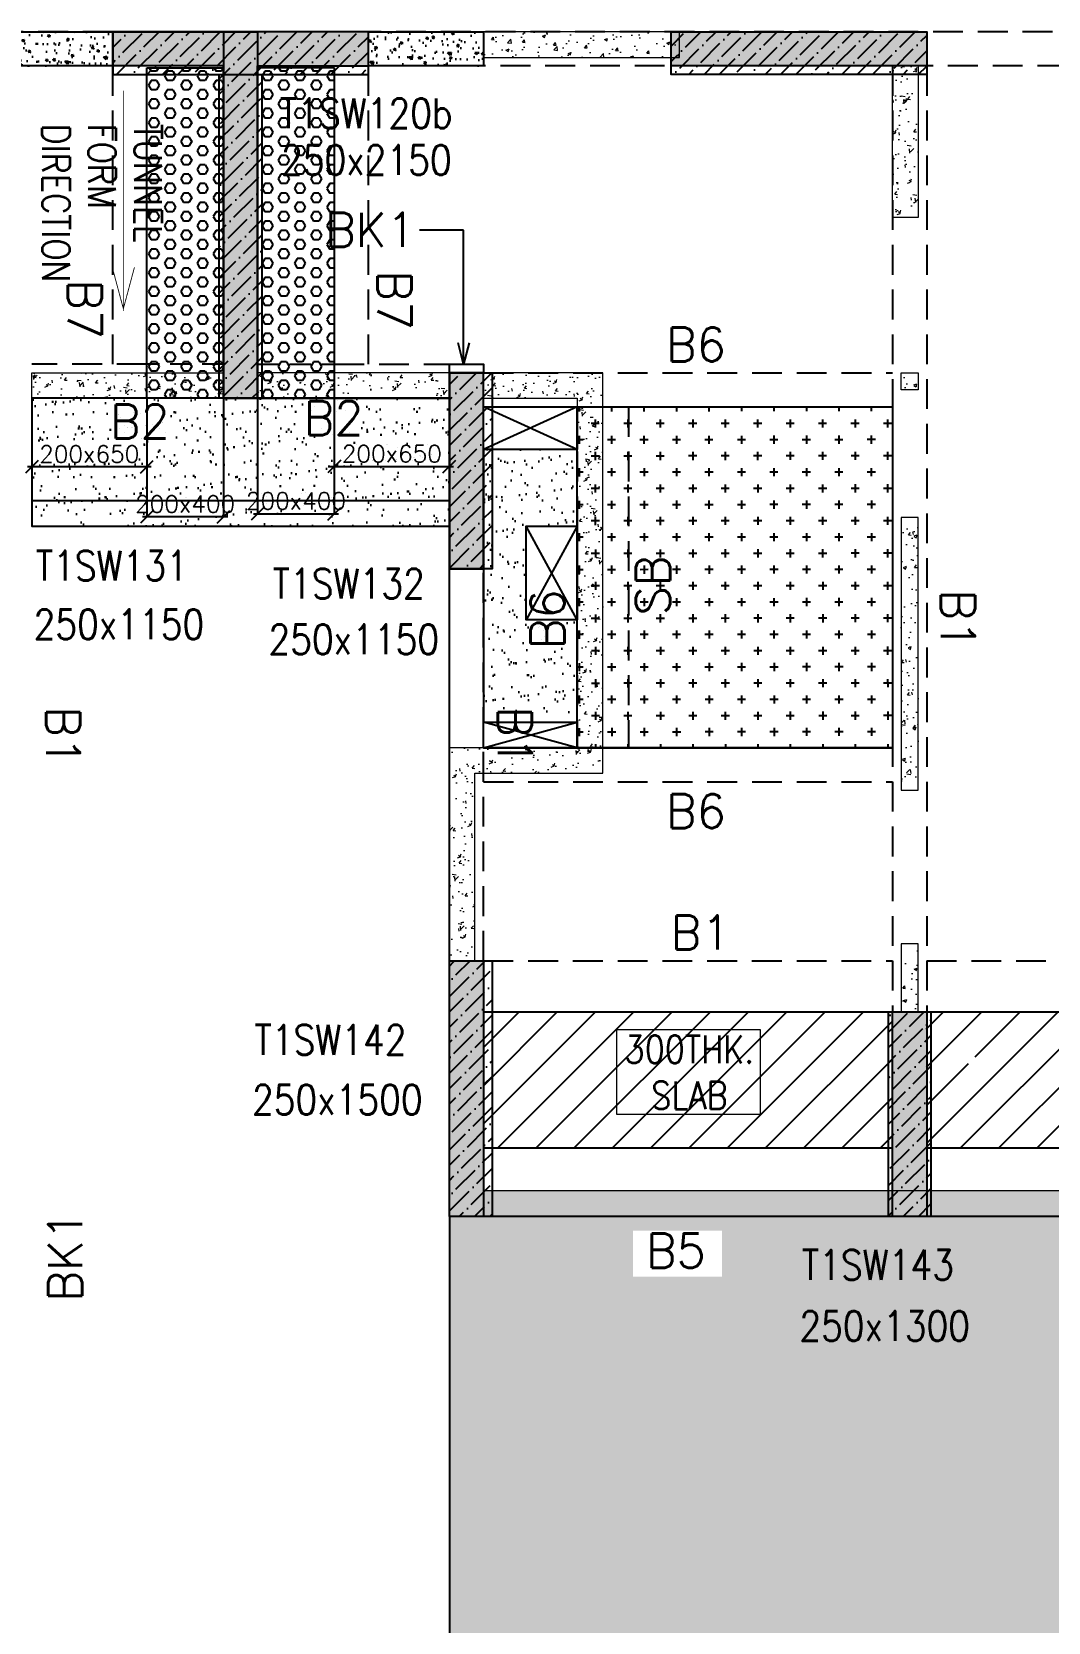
# Model space of a CAD drawing. Header units: millimetres. Extents: x 1078357 to 2594950, y -4969473 to -4636555.
# Drawn here: x 1156704 to 1162666, y -4674271 to -4664941 of the extents above; entities that cross this region are included whole.
import ezdxf

# ---------------------------------------------------------------- set-up
doc = ezdxf.new("R2010")
doc.units = ezdxf.units.MM
doc.header["$PDMODE"] = 35
for name, pattern in [('CONTINOUS', [0]), ('HIDDEN', [0.375, 0.25, -0.125]), ('New Retail block$0$CONTINOUS', [0])]:
    doc.linetypes.add(name, pattern=pattern)
doc.layers.get('0').update_dxf_attribs({"lineweight": 0})
doc.layers.get('Defpoints').update_dxf_attribs({"lineweight": 0})
for name, color, linetype in [('B-200x325', 201, 'HIDDEN'), ('B-200x375', 41, 'HIDDEN'), ('B-200x400', 44, 'HIDDEN'), ('B-200x650', 241, 'HIDDEN'), ('B-300X650', 4, 'HIDDEN'), ('B-300xSLAB THK.', 151, 'Continuous'), ('B-400x650', 150, 'HIDDEN'), ('BK1-200x650', 241, 'HIDDEN'), ('DC BEAM NO.', 7, 'Continuous'), ('DROP SLAB', 8, 'Continuous'), ('NON STR. RCC WALL', 6, 'Continuous'), ('S-COLUMN_SHEAR WALL', 1, 'Continuous'), ('S-PROJECTION', 54, 'New Retail block$0$CONTINOUS'), ('SLAB FOLD', 8, 'Continuous'), ('TEXT', 7, 'Continuous'), ('UP TO GFRS', 1, 'Continuous')]:
    doc.layers.add(name, color=color, linetype=linetype)
for name, color, linetype, lineweight in [('COL. NO.', 30, 'Continuous', 25), ('COL. SIZE', 7, 'Continuous', 25), ('DIM', 9, 'Continuous', 25), ('HATCH', 8, 'Continuous', 30), ('RCC UPSTAND', 43, 'Continuous', 30), ('S-NON STR RCC WALL', 8, 'Continuous', 0), ('SLAB THK.', 6, 'Continuous', 0)]:
    doc.layers.add(name, color=color, linetype=linetype, lineweight=lineweight)
doc.styles.add('Roman', font='romans')
doc.styles.add('ROMANS', font='romans.shx', dxfattribs={"width": 0.85})
doc.dimstyles.new('HARESH', dxfattribs={"dimtxt": 150, "dimasz": 75, "dimexe": 0, "dimexo": 0, "dimgap": 25, "dimtad": 1, "dimdec": 0, "dimdsep": 46, "dimtxsty": 'Roman', "dimblk": 'OBLIQUE', "dimcen": 225, "dimdle": 25, "dimclrd": 2, "dimclre": 2, "dimclrt": 7, "dimadec": 8, "dimazin": 1, "dimtfac": 1, "dimtdec": 0, "dimtmove": 0, "dimatfit": 0, "dimfxl": 1, "dimlwd": -1, "dimlwe": -1, "dimarcsym": 0})
pattern_1 = [(50, (-5232816.98, 23531658.65), (182.184669, -15.93908554), [19.05, -209.55]), (355, (-5232816.98, 23531658.65), (-35.2434214, 191.0568452), [15.24, -167.6405842]), (100.4514447, (-5232801.8, 23531657.33), (146.9412471, 175.1177519), [16.1900088, -178.0902446]), (46.1842, (-5232816.98, 23531709.45), (271.0790409, -42.042328), [28.575, -314.325]), (96.6355576, (-5232794.4, 23531705.95), (237.404134, 247.4261246), [24.2850231, -267.1356082]), (351.1841512, (-5232816.98, 23531709.45), (237.404134, 247.4261246), [22.859967, -251.459732]), (21, (-5232791.58, 23531696.75), (151.6143913, -102.2651982), [19.05, -209.55]), (326, (-5232791.58, 23531696.75), (61.8020283, 184.1879661), [15.24, -167.64]), (71.451445, (-5232778.95, 23531688.23), (213.4164193, 81.9227689), [16.1900088, -178.0899376]), (37.5, (-5232816.985, 23531658.653), (3.08860325, 84.55503887), [0, -165.608, 0, -170.18, 0, -168.275]), (7.5, (-5232816.985, 23531658.65), (66.8196625, 100.18057482), [0, -97.028, 0, -161.798, 0, -64.135]), (327.5, (-5232873.63, 23531658.65), (135.59059517, -5.728744), [0, -63.5, 0, -198.12, 0, -262.89]), (317.5, (-5232899.03, 23531658.65), (148.1291814, 25.42649103), [0, -82.55, 0, -131.572, 0, -186.69])]
pattern_2 = [(45, (903512.16, -4590022.35), (33.67596, 123.478522), [158.75, -31.75, 0, -31.75])]
pattern_3 = [(140, (-2038821.47, -7200160.78), (12.550427, 143.4520365), [15, -165]), (85, (-2038821.47, -7200160.78), (-150.438427, -27.7502667), [12, -132]), (190.4514445, (-2038820.42, -7200148.82), (-137.887998, 115.7017693), [12.7480384, -140.2284224]), (136.1842, (-2038861.47, -7200160.78), (33.103856, 213.448266), [22.5, -247.5]), (186.6356355, (-2038858.7, -7200143), (-194.82372, 186.932389), [19.122068, -210.342752]), (81.184164, (-2038861.47, -7200160.78), (-194.82372, 186.932389), [18, -198]), (111, (-2038851.47, -7200140.78), (80.523778, 119.3814104), [15, -165]), (56, (-2038851.47, -7200140.78), (-145.030009, 48.6630664), [12, -132]), (161.4514447, (-2038844.76, -7200130.83), (-64.5062306, 168.0444753), [12.748038, -140.2284224]), (127.5, (-2038821.47, -7200160.78), (-66.57877077, 2.43197106), [0, -130.4, 0, -134, 0, -132.5]), (97.5, (-2038821.47, -7200160.78), (-78.8823424, 52.6139075), [0, -76.4, 0, -127.4, 0, -50.5]), (57.5, (-2038821.47, -7200205.38), (4.51097435, 106.7644872), [0, -50, 0, -156, 0, -207]), (47.5, (-2038821.47, -7200225.38), (-20.0209965, 116.6372339), [0, -65, 0, -103.6, 0, -147])]
pattern_4 = [(180, (12053.804, 210033.016), (-7e-15, -54.99261315), [31.75, -63.5]), (300, (12053.804, 210033.016), (47.625, 27.4963066), [31.75, -63.5]), (240, (12022.054, 210033.016), (47.625, -27.4963066), [31.75, -63.5])]

# ---------------------------------------------------------------- blocks, each defined once
blk = doc.blocks.new('_Oblique')
at = {"color": 0, "linetype": 'ByBlock', "lineweight": -2}
blk.add_line((-0.5, -0.5), (0.5, 0.5), dxfattribs=at)
blk = doc.blocks.new('*D1622')
at = {"layer": 'Defpoints', "color": 0, "ltscale": 700, "transparency": 16777216}
for p in [(1157378, -4667091.7, 0), (1157828.2, -4667091.7, 0), (1157378, -4667786.7)]:
    blk.add_point(p, dxfattribs=at)
at = {"layer": 'DIM', "color": 2, "ltscale": 700, "transparency": 16777216}
for p, q in [((1157378, -4667091.7), (1157378, -4667786.7)), ((1157828.2, -4667091.7), (1157828.2, -4667786.7)), ((1157853.2, -4667786.7), (1157353, -4667786.7))]:
    blk.add_line(p, q, dxfattribs=at)
at = {"layer": 'DIM', "color": 2, "ltscale": 700, "transparency": 16777216, "xscale": 75, "yscale": 75, "zscale": 75, "rotation": 180}
blk.add_blockref('_Oblique', (1157378, -4667786.7), dxfattribs=at)
at = {"layer": 'DIM', "color": 2, "ltscale": 700, "transparency": 16777216, "xscale": 75, "yscale": 75, "zscale": 75}
blk.add_blockref('_Oblique', (1157828.2, -4667786.7), dxfattribs=at)
at = {"layer": 'DIM', "color": 7, "ltscale": 700, "transparency": 16777216, "insert": (1157603.1, -4667711.7), "char_height": 150, "attachment_point": 5, "style": 'Roman'}
blk.add_mtext('{\\H0.666667x;200x400}', dxfattribs=at)
blk = doc.blocks.new('*D1623')
at = {"layer": 'Defpoints', "color": 0, "ltscale": 700, "transparency": 16777216}
for p in [(1156703.4, -4667091.7, 0), (1157378, -4667091.7, 0), (1156703.4, -4667493.8)]:
    blk.add_point(p, dxfattribs=at)
at = {"layer": 'DIM', "color": 2, "ltscale": 700, "transparency": 16777216}
for p, q in [((1156703.4, -4667091.7), (1156703.4, -4667493.8)), ((1157378, -4667091.7), (1157378, -4667493.8)), ((1157403, -4667493.8), (1156678.4, -4667493.8))]:
    blk.add_line(p, q, dxfattribs=at)
at = {"layer": 'DIM', "color": 2, "ltscale": 700, "transparency": 16777216, "xscale": 75, "yscale": 75, "zscale": 75, "rotation": 180}
blk.add_blockref('_Oblique', (1156703.4, -4667493.8), dxfattribs=at)
at = {"layer": 'DIM', "color": 2, "ltscale": 700, "transparency": 16777216, "xscale": 75, "yscale": 75, "zscale": 75}
blk.add_blockref('_Oblique', (1157378, -4667493.8), dxfattribs=at)
at = {"layer": 'DIM', "color": 7, "ltscale": 700, "transparency": 16777216, "insert": (1157040.7, -4667418.8), "char_height": 150, "attachment_point": 5, "style": 'Roman'}
blk.add_mtext('{\\H0.666667x;200x650}', dxfattribs=at)
blk = doc.blocks.new('*D1624')
at = {"layer": 'Defpoints', "color": 0, "ltscale": 700, "transparency": 16777216}
for p in [(1158028.2, -4667091.7, 0), (1158478.3, -4667091.7, 0), (1158478.3, -4667768.5)]:
    blk.add_point(p, dxfattribs=at)
at = {"layer": 'DIM', "color": 2, "ltscale": 700, "transparency": 16777216}
for p, q in [((1158028.2, -4667091.7), (1158028.2, -4667768.5)), ((1158478.3, -4667091.7), (1158478.3, -4667768.5)), ((1158003.2, -4667768.5), (1158503.3, -4667768.5))]:
    blk.add_line(p, q, dxfattribs=at)
at = {"layer": 'DIM', "color": 2, "ltscale": 700, "transparency": 16777216, "xscale": 75, "yscale": 75, "zscale": 75, "rotation": 180}
blk.add_blockref('_Oblique', (1158028.2, -4667768.5), dxfattribs=at)
at = {"layer": 'DIM', "color": 2, "ltscale": 700, "transparency": 16777216, "xscale": 75, "yscale": 75, "zscale": 75}
blk.add_blockref('_Oblique', (1158478.3, -4667768.5), dxfattribs=at)
at = {"layer": 'DIM', "color": 7, "ltscale": 700, "transparency": 16777216, "insert": (1158253.3, -4667693.5), "char_height": 150, "attachment_point": 5, "style": 'Roman'}
blk.add_mtext('{\\H0.666667x;200x400}', dxfattribs=at)
blk = doc.blocks.new('*D1625')
at = {"layer": 'Defpoints', "color": 0, "ltscale": 700, "transparency": 16777216}
for p in [(1158478.3, -4667091.7, 0), (1159153.2, -4667091.7, 0), (1159153.2, -4667491.8)]:
    blk.add_point(p, dxfattribs=at)
at = {"layer": 'DIM', "color": 2, "ltscale": 700, "transparency": 16777216}
for p, q in [((1158478.3, -4667091.7), (1158478.3, -4667491.8)), ((1159153.2, -4667091.7), (1159153.2, -4667491.8)), ((1158453.3, -4667491.8), (1159178.2, -4667491.8))]:
    blk.add_line(p, q, dxfattribs=at)
at = {"layer": 'DIM', "color": 2, "ltscale": 700, "transparency": 16777216, "xscale": 75, "yscale": 75, "zscale": 75, "rotation": 180}
blk.add_blockref('_Oblique', (1158478.3, -4667491.8), dxfattribs=at)
at = {"layer": 'DIM', "color": 2, "ltscale": 700, "transparency": 16777216, "xscale": 75, "yscale": 75, "zscale": 75}
blk.add_blockref('_Oblique', (1159153.2, -4667491.8), dxfattribs=at)
at = {"layer": 'DIM', "color": 7, "ltscale": 700, "transparency": 16777216, "insert": (1158815.7, -4667416.8), "char_height": 150, "attachment_point": 5, "style": 'Roman'}
blk.add_mtext('{\\H0.666667x;200x650}', dxfattribs=at)

msp = doc.modelspace()

# ---------------------------------------------------------------- hatches: boundary and pattern name
at = {"layer": 'DROP SLAB'}
h = msp.add_hatch(dxfattribs=at)
h.set_pattern_fill('CROSS', color=8, scale=15, angle=0.03079)
h.set_pattern_definition([(180.03079016, (-5449512.52, 23433772.8), (-95.19879988, -95.3011726), [47.625, -142.875]), (270.03079016, (-5449536.34, 23433796.595), (95.3011726, -95.19879988), [47.625, -142.875])])
h.paths.add_polyline_path([(1159903.3, -4667141.1), (1161753.3, -4667141.1), (1161753.3, -4669140.9), (1159903.3, -4669140.9)])
at = {"layer": 'HATCH'}
h = msp.add_hatch(dxfattribs=at)
h.set_pattern_fill('AR-SAND', color=8, scale=3, angle=179.97015)
h.set_pattern_definition([(37.47015413, (-3954579.63, 18699617.43), (-4.72361136, 146.8264517), [0, -115.824, 0, -129.54, 0, -123.825]), (7.4701541, (-3954579.63, 18699617.43), (134.9689868, 214.9772528), [0, -62.484, 0, -104.394, 0, -40.005]), (327.4701541, (-3954673.35, 18699617.48), (237.2979035, 0.3075449), [0, -38.1, 0, -137.16, 0, -179.07]), (317.4701541, (-3954673.35, 18699617.48), (229.1017424, 66.759465), [0, -19.05, 0, -89.916, 0, -102.87])])
h.paths.add_polyline_path([(1159153.3, -4667091.2), (1156703.3, -4667091.2), (1156703.3, -4667691.2), (1159153.3, -4667691.2)])
h = msp.add_hatch(dxfattribs=at)
h.set_pattern_fill('AR-SAND', color=8, scale=3, angle=179.97015)
h.set_pattern_definition([(37.47015413, (-3954579.3, 18699617.42), (-4.72361136, 146.8264517), [0, -115.824, 0, -129.54, 0, -123.825]), (7.4701541, (-3954579.3, 18699617.42), (134.9689868, 214.9772528), [0, -62.484, 0, -104.394, 0, -40.005]), (327.4701541, (-3954673.03, 18699617.47), (237.2979035, 0.3075449), [0, -38.1, 0, -137.16, 0, -179.07]), (317.4701541, (-3954673.03, 18699617.47), (229.1017424, 66.759465), [0, -19.05, 0, -89.916, 0, -102.87])])
h.paths.add_polyline_path([(1159153.7, -4667091.1), (1156703.7, -4667091.1), (1156703.7, -4667841.1), (1159153.7, -4667841.1)])
h = msp.add_hatch(dxfattribs=at)
h.set_pattern_fill('AR-SAND', color=8, scale=3, angle=180.02985)
h.set_pattern_definition([(37.47015413, (-5062314.72, 23607584.28), (-4.72361136, 146.8264517), [0, -115.824, 0, -129.54, 0, -123.825]), (7.4701541, (-5062314.72, 23607584.28), (134.9689868, 214.9772528), [0, -62.484, 0, -104.394, 0, -40.005]), (327.47015413, (-5062408.44, 23607584.33), (237.29790347, 0.3075449), [0, -38.1, 0, -137.16, 0, -179.07]), (317.4701541, (-5062408.44, 23607584.33), (229.1017424, 66.759465), [0, -19.05, 0, -89.916, 0, -102.87])])
h.paths.add_polyline_path([(1159353.3, -4668991.2), (1159903.3, -4668991.2), (1159903.3, -4668391.1), (1159603.4, -4668391.1), (1159603.4, -4667841.2), (1159903.3, -4667841.2), (1159903.3, -4667391.2), (1159353.3, -4667391.2)])
h = msp.add_hatch(dxfattribs=at)
h.set_pattern_fill('AR-SAND', color=8, scale=3, angle=179.97015)
h.set_pattern_definition([(37.47015413, (-5053029.31, 23383636.54), (-4.72361136, 146.8264517), [0, -115.824, 0, -129.54, 0, -123.825]), (7.4701541, (-5053029.31, 23383636.54), (134.9689868, 214.9772528), [0, -62.484, 0, -104.394, 0, -40.005]), (327.47015413, (-5053123.04, 23383636.59), (237.29790347, 0.3075449), [0, -38.1, 0, -137.16, 0, -179.07]), (317.4701541, (-5053123.04, 23383636.59), (229.1017424, 66.759465), [0, -19.05, 0, -89.916, 0, -102.87])])
h.paths.add_polyline_path([(1167988.4, -4671955.8), (1167988.4, -4672259.2), (1168388.9, -4672259.2), (1168388.9, -4671955.8)])
h.paths.add_polyline_path([(1165584.1, -4671949.1), (1165584.1, -4672238.5), (1165994.3, -4672238.5), (1165994.3, -4671949.1)])
h.paths.add_polyline_path([(1162954.3, -4671968.4), (1162954.3, -4672251.5), (1163353.1, -4672251.5), (1163353.1, -4671968.4)])
h.paths.add_polyline_path([(1160230.6, -4671974.2), (1160230.6, -4672243.4), (1160752.5, -4672243.4), (1160752.5, -4671974.2)])
h.paths.add_polyline_path([(1164553.3, -4671891.3), (1164353.4, -4671891.3), (1164353.4, -4671891.3), (1159356.3, -4671891.3), (1159153.4, -4671891.3), (1159153.4, -4674891.3), (1169753.4, -4674891.3), (1169753.4, -4671891.3), (1169550.4, -4671891.3), (1164553.3, -4671891.3)])
h.paths.add_polyline_path([(1161996.8, -4671916.4), (1161996.8, -4671941.5), (1161996.8, -4671891.3), (1161996.8, -4671866.2)])
h.paths.add_polyline_path([(1166280.7, -4671941.6), (1166704.5, -4671941.5), (1166704.5, -4671891.3), (1166280.7, -4671891.3)])
at = {"layer": 'RCC UPSTAND'}
h = msp.add_hatch(dxfattribs=at)
h.set_pattern_fill('AR-CONC', color=8, scale=20, angle=90)
h.set_pattern_definition(pattern_3)
h.paths.add_polyline_path([(1156503.5, -4664941.2), (1157178.5, -4664941.2), (1157178.5, -4665141.2), (1156503.5, -4665141.2)])
h = msp.add_hatch(dxfattribs=at)
h.set_pattern_fill('AR-CONC', color=8, scale=20, angle=90)
h.set_pattern_definition(pattern_3)
h.paths.add_polyline_path([(1158678.5, -4664941.2), (1159353.5, -4664941.2), (1159353.5, -4665141.2), (1158678.5, -4665141.2)])
at = {"layer": 'S-COLUMN_SHEAR WALL', "lineweight": 25}
h = msp.add_hatch(color=1, dxfattribs=at)
h.dxf.hatch_style = 1
h.paths.add_polyline_path([(1157828.5, -4665141.2), (1157178.5, -4665141.2), (1157178.5, -4664941.2), (1158028.5, -4664941.2), (1158028.5, -4667091.2), (1157828.5, -4667091.2)])
at = {"layer": 'S-COLUMN_SHEAR WALL', "lineweight": 25, "extrusion": (1.00316e-06, -2.11765e-11, 1)}
h = msp.add_hatch(color=1, dxfattribs=at)
h.dxf.hatch_style = 1
h.paths.add_polyline_path([(1158028.5, -4665141.2), (1158678.5, -4665141.2), (1158678.5, -4664941.2), (1157828.5, -4664941.2), (1157828.5, -4667091.2), (1158028.5, -4667091.2)])
at = {"layer": 'S-COLUMN_SHEAR WALL', "lineweight": 25}
h = msp.add_hatch(color=1, dxfattribs=at)
h.dxf.hatch_style = 1
h.paths.add_polyline_path([(1160453.5, -4664941.2), (1161953.5, -4664941.2), (1161953.5, -4665141.2), (1160453.5, -4665141.2)])
at = {"layer": 'S-COLUMN_SHEAR WALL', "lineweight": 25, "extrusion": (1.00316e-06, -2.11765e-11, 1)}
h = msp.add_hatch(color=1, dxfattribs=at)
h.dxf.hatch_style = 1
h.paths.add_polyline_path([(1159353.5, -4666941.2), (1159153.5, -4666941.2), (1159153.5, -4668091.2), (1159353.5, -4668091.2)])
h = msp.add_hatch(color=1, dxfattribs=at)
h.dxf.hatch_style = 1
h.paths.add_polyline_path([(1159353.5, -4671891.2), (1159153.5, -4671891.2), (1159153.5, -4670391.2), (1159353.5, -4670391.2)])
at = {"layer": 'S-COLUMN_SHEAR WALL', "lineweight": 25}
h = msp.add_hatch(color=1, dxfattribs=at)
h.dxf.hatch_style = 1
h.paths.add_polyline_path([(1161953.5, -4670691.2), (1161953.5, -4671891.2), (1161753.5, -4671891.2), (1161753.5, -4670691.2)])
at = {"layer": 'S-NON STR RCC WALL', "ltscale": 700}
h = msp.add_hatch(dxfattribs=at)
h.set_pattern_fill('AR-CONC', color=256)
h.set_pattern_definition([(50, (1128487.11, -4480887.99), (182.18467, -15.93909), [19.05, -209.55]), (355, (1128487.11, -4480887.99), (-35.24342, 191.05685), [15.24, -167.64058]), (100.45144, (1128502.3, -4480889.31), (146.94125, 175.11775), [16.19, -178.09024]), (46.1842, (1128487.11, -4480837.19), (271.07904, -42.04233), [28.575, -314.325]), (96.63556, (1128509.7, -4480840.7), (237.40413, 247.42612), [24.28502, -267.1356]), (351.18415, (1128487.1, -4480837.19), (237.40413, 247.42612), [22.85997, -251.45973]), (21, (1128512.51, -4480849.89), (151.61439, -102.2652), [19.05, -209.55]), (326, (1128512.51, -4480849.89), (61.80203, 184.18797), [15.24, -167.64]), (71.45144, (1128525.15, -4480858.4), (213.41642, 81.92277), [16.19, -178.08994]), (37.5, (1128487.11, -4480887.986), (3.088603, 84.55504), [0, -165.608, 0, -170.18, 0, -168.275]), (7.5, (1128487.11, -4480887.99), (66.819663, 100.180575), [0, -97.028, 0, -161.798, 0, -64.135]), (327.5, (1128430.47, -4480887.986), (135.590595, -5.728744), [0, -63.5, 0, -198.12, 0, -262.89]), (317.5, (1128405.07, -4480887.99), (148.12918, 25.42649), [0, -82.55, 0, -131.572, 0, -186.69])])
h.paths.add_polyline_path([(1160503.3, -4664941.2), (1159353.3, -4664941.2), (1159353.3, -4665091.2), (1160503.3, -4665091.2)])
at = {"layer": 'S-NON STR RCC WALL'}
h = msp.add_hatch(dxfattribs=at)
h.set_pattern_fill('AR-CONC', color=256, angle=180)
h.set_pattern_definition([(50, (-6289781.47, 28212387.79), (182.184669, -15.93908554), [19.05, -209.55]), (355, (-6289781.47, 28212387.79), (-35.2434214, 191.0568452), [15.24, -167.6405842]), (100.4514447, (-6289766.29, 28212386.46), (146.9412471, 175.1177519), [16.1900088, -178.0902446]), (46.1842, (-6289781.47, 28212438.6), (271.0790409, -42.042328), [28.575, -314.325]), (96.6355576, (-6289758.88, 28212435.1), (237.404134, 247.4261246), [24.2850231, -267.1356082]), (351.1841512, (-6289781.47, 28212438.6), (237.404134, 247.4261246), [22.859967, -251.459732]), (21, (-6289756.07, 28212425.89), (151.6143913, -102.2651982), [19.05, -209.55]), (326, (-6289756.07, 28212425.89), (61.8020283, 184.1879661), [15.24, -167.64]), (71.451445, (-6289743.43, 28212417.37), (213.4164193, 81.9227689), [16.1900088, -178.0899376]), (37.5, (-6289781.47, 28212387.79), (3.08860325, 84.55503887), [0, -165.608, 0, -170.18, 0, -168.275]), (7.5, (-6289781.47, 28212387.79), (66.8196625, 100.18057482), [0, -97.028, 0, -161.798, 0, -64.135]), (327.5, (-6289838.11, 28212387.79), (135.59059517, -5.72874399), [0, -63.5, 0, -198.12, 0, -262.89]), (317.5, (-6289863.51, 28212387.79), (148.1291814, 25.42649103), [0, -82.55, 0, -131.572, 0, -186.69])])
h.paths.add_polyline_path([(1161753.3, -4665141.2), (1161903.3, -4665141.2), (1161903.3, -4666031.1), (1161753.3, -4666031.1)])
h = msp.add_hatch(dxfattribs=at)
h.set_pattern_fill('AR-CONC', color=256)
h.set_pattern_definition(pattern_1)
h.paths.add_polyline_path([(1157828.3, -4667091.2), (1156703.3, -4667091.2), (1156703.3, -4666941.2), (1157828.3, -4666941.2)])
h = msp.add_hatch(dxfattribs=at)
h.set_pattern_fill('AR-CONC', color=256, angle=180)
h.set_pattern_definition(pattern_1)
h.paths.add_polyline_path([(1158028.3, -4667091.2), (1159153.3, -4667091.2), (1159153.3, -4666941.2), (1158028.3, -4666941.2)])
h = msp.add_hatch(dxfattribs=at)
h.set_pattern_fill('AR-CONC', color=256, angle=180)
h.set_pattern_definition(pattern_1)
h.paths.add_polyline_path([(1160053.3, -4669291.2), (1160053.3, -4666941.2), (1159353.3, -4666941.2), (1159353.3, -4667091.2), (1159903.3, -4667091.2), (1159903.3, -4669141.2), (1159153.3, -4669141.2), (1159153.3, -4670391.1), (1159303.3, -4670391.1), (1159303.3, -4669291.2)])
h = msp.add_hatch(dxfattribs=at)
h.set_pattern_fill('AR-CONC', color=256, angle=180)
h.set_pattern_definition([(50, (2259078.24, -9158005.18), (182.184669, -15.9390855), [19.05, -209.55]), (355, (2259078.24, -9158005.18), (-35.2434214, 191.056845), [15.24, -167.640584]), (100.4514447, (2259093.42, -9158006.5), (146.941247, 175.117752), [16.190009, -178.0902446]), (46.1842, (2259078.24, -9157954.38), (271.079041, -42.042328), [28.575, -314.325]), (96.6355576, (2259100.83, -9157957.88), (237.404134, 247.426125), [24.285023, -267.135608]), (351.184151, (2259078.24, -9157954.38), (237.404134, 247.426125), [22.859967, -251.459732]), (21, (2259103.64, -9157967.08), (151.6143913, -102.265198), [19.05, -209.55]), (326, (2259103.64, -9157967.08), (61.802028, 184.187966), [15.24, -167.64]), (71.451445, (2259116.27, -9157975.6), (213.416419, 81.922769), [16.190009, -178.0899376]), (37.5, (2259078.236, -9158005.18), (3.08860325, 84.5550389), [0, -165.608, 0, -170.18, 0, -168.275]), (7.5, (2259078.24, -9158005.18), (66.8196625, 100.1805748), [0, -97.028, 0, -161.798, 0, -64.135]), (327.5, (2259021.594, -9158005.18), (135.5905952, -5.728744), [0, -63.5, 0, -198.12, 0, -262.89]), (317.5, (2258996.2, -9158005.18), (148.1291814, 25.426491), [0, -82.55, 0, -131.572, 0, -186.69])])
h.paths.add_polyline_path([(1161803.3, -4666941), (1161903.3, -4666941), (1161903.3, -4667041), (1161803.3, -4667041)])
h = msp.add_hatch(dxfattribs=at)
h.set_pattern_fill('AR-CONC', color=256, angle=180)
h.set_pattern_definition([(50, (2259091.45, -9156640.51), (182.184669, -15.9390855), [19.05, -209.55]), (355, (2259091.45, -9156640.51), (-35.2434214, 191.056845), [15.24, -167.640584]), (100.4514447, (2259106.63, -9156641.84), (146.941247, 175.117752), [16.190009, -178.0902446]), (46.1842, (2259091.45, -9156589.71), (271.079041, -42.042328), [28.575, -314.325]), (96.6355576, (2259114.04, -9156593.22), (237.404134, 247.426125), [24.285023, -267.135608]), (351.184151, (2259091.45, -9156589.71), (237.404134, 247.426125), [22.859967, -251.459732]), (21, (2259116.85, -9156602.41), (151.6143913, -102.265198), [19.05, -209.55]), (326, (2259116.85, -9156602.41), (61.802028, 184.187966), [15.24, -167.64]), (71.451445, (2259129.49, -9156610.94), (213.416419, 81.922769), [16.190009, -178.0899376]), (37.5, (2259091.45, -9156640.514), (3.08860325, 84.5550389), [0, -165.608, 0, -170.18, 0, -168.275]), (7.5, (2259091.45, -9156640.51), (66.8196625, 100.1805748), [0, -97.028, 0, -161.798, 0, -64.135]), (327.5, (2259034.81, -9156640.514), (135.5905952, -5.728744), [0, -63.5, 0, -198.12, 0, -262.89]), (317.5, (2259009.41, -9156640.51), (148.1291814, 25.426491), [0, -82.55, 0, -131.572, 0, -186.69])])
h.paths.add_polyline_path([(1161803.3, -4669391), (1161903.3, -4669391), (1161903.3, -4667791), (1161803.3, -4667791)])
h = msp.add_hatch(dxfattribs=at)
h.set_pattern_fill('AR-CONC', color=256, angle=180)
h.set_pattern_definition([(50, (1161866.73, -4472621.33), (182.18467, -15.93909), [19.05, -209.55]), (355, (1161866.73, -4472621.33), (-35.24342, 191.05685), [15.24, -167.64058]), (100.45144, (1161881.92, -4472622.66), (146.94125, 175.11775), [16.19001, -178.09024]), (46.1842, (1161866.73, -4472570.53), (271.07904, -42.04233), [28.575, -314.325]), (96.63556, (1161889.32, -4472574.03), (237.40413, 247.42612), [24.28502, -267.1356]), (351.18415, (1161866.73, -4472570.53), (237.40413, 247.42612), [22.85997, -251.45973]), (21, (1161892.13, -4472583.23), (151.61439, -102.2652), [19.05, -209.55]), (326, (1161892.13, -4472583.23), (61.80203, 184.18797), [15.24, -167.64]), (71.45144, (1161904.77, -4472591.75), (213.41642, 81.92277), [16.19001, -178.08994]), (37.5, (1161866.735, -4472621.33), (3.088603, 84.555039), [0, -165.608, 0, -170.18, 0, -168.275]), (7.5, (1161866.735, -4472621.33), (66.819663, 100.180575), [0, -97.028, 0, -161.798, 0, -64.135]), (327.5, (1161810.09, -4472621.33), (135.590595, -5.728744), [0, -63.5, 0, -198.12, 0, -262.89]), (317.5, (1161784.69, -4472621.33), (148.12918, 25.42649), [0, -82.55, 0, -131.572, 0, -186.69])])
h.paths.add_polyline_path([(1161803.4, -4670691.4), (1161903.4, -4670691.4), (1161903.3, -4670291), (1161803.3, -4670291)])
h = msp.add_hatch(dxfattribs=at)
h.set_pattern_fill('AR-CONC', color=256, angle=180)
h.set_pattern_definition([(50, (-6330041.7, 28215677.84), (182.184669, -15.93908554), [19.05, -209.55]), (355, (-6330041.7, 28215677.84), (-35.2434214, 191.0568452), [15.24, -167.6405842]), (100.4514447, (-6330026.52, 28215676.51), (146.9412471, 175.1177519), [16.1900088, -178.0902446]), (46.1842, (-6330041.7, 28215728.64), (271.0790409, -42.042328), [28.575, -314.325]), (96.6355576, (-6330019.1, 28215725.14), (237.404134, 247.4261246), [24.2850231, -267.1356082]), (351.1841512, (-6330041.7, 28215728.64), (237.404134, 247.4261246), [22.859967, -251.459732]), (21, (-6330016.3, 28215715.94), (151.6143913, -102.2651982), [19.05, -209.55]), (326, (-6330016.3, 28215715.94), (61.8020283, 184.1879661), [15.24, -167.64]), (71.451445, (-6330003.67, 28215707.42), (213.4164193, 81.9227689), [16.1900088, -178.0899376]), (37.5, (-6330041.7, 28215677.84), (3.08860325, 84.55503887), [0, -165.608, 0, -170.18, 0, -168.275]), (7.5, (-6330041.7, 28215677.84), (66.8196625, 100.18057482), [0, -97.028, 0, -161.798, 0, -64.135]), (327.5, (-6330098.34, 28215677.84), (135.59059517, -5.72874399), [0, -63.5, 0, -198.12, 0, -262.89]), (317.5, (-6330123.74, 28215677.84), (148.1291814, 25.42649103), [0, -82.55, 0, -131.572, 0, -186.69])])
h.paths.add_polyline_path([(1159356.3, -4671891.2), (1164353.4, -4671891.2), (1164353.4, -4671741.2), (1159356.3, -4671741.2)])
at = {"layer": 'SLAB FOLD', "ltscale": 1000}
h = msp.add_hatch(dxfattribs=at)
h.set_pattern_fill('HEX', color=8, scale=10, angle=180)
h.set_pattern_definition(pattern_4)
h.paths.add_polyline_path([(1157828.5, -4665151.8), (1157378.5, -4665151.8), (1157378.5, -4667091.1), (1157828.5, -4667091.1)])
h = msp.add_hatch(dxfattribs=at)
h.set_pattern_fill('HEX', color=8, scale=10, angle=180)
h.set_pattern_definition(pattern_4)
h.paths.add_polyline_path([(1158028.9, -4665151.8), (1158478.9, -4665151.8), (1158478.9, -4667091.1), (1158028.9, -4667091.1)])
h = msp.add_hatch(dxfattribs=at)
h.set_pattern_fill('ANSI31', color=8, scale=50, angle=180)
h.set_pattern_definition([(225, (-30181.9, 61370.6), (112.2532015, -112.2532015), [])])
h.paths.add_polyline_path([(1161753.3, -4671491.2), (1161753.3, -4670691.1), (1159353.3, -4670691.1), (1159353.3, -4671491.2)])
h = msp.add_hatch(dxfattribs=at)
h.set_pattern_fill('ANSI31', color=8, scale=50, angle=180)
h.set_pattern_definition([(225, (-1127406.62, 4745389.8), (112.2532015, -112.2532015), [])])
h.paths.add_polyline_path([(1161957, -4671491.2), (1164328.4, -4671491.2), (1164321.1, -4670691), (1161949.7, -4670691)])
h.paths.add_polyline_path([(1164578.4, -4670691), (1164578.4, -4671491.2), (1166953.3, -4671491.2), (1166953.3, -4670691)])
h.paths.add_polyline_path([(1169528.3, -4670691.1), (1167178.3, -4670691.1), (1167153.3, -4671491.2), (1169503.4, -4671491.2)])
h.paths.add_polyline_path([(1162237.3, -4670778.3), (1162237.2, -4671145), (1162198.6, -4671144.9), (1162198.6, -4670778.3)], flags=16)
h.paths.add_polyline_path([(1166933.9, -4670778.3), (1166933.9, -4671145), (1166953.3, -4671144.9), (1166953.4, -4670778.3)])
at = {"layer": 'UP TO GFRS', "lineweight": 25}
h = msp.add_hatch(dxfattribs=at)
h.set_pattern_fill('ANSI36', color=8, scale=20)
h.set_pattern_definition(pattern_2)
h.paths.add_polyline_path([(1157178.6, -4665191.2), (1158678.6, -4665191.2), (1158678.6, -4664941.2), (1157178.6, -4664941.2)])
h = msp.add_hatch(dxfattribs=at)
h.set_pattern_fill('ANSI36', color=8, scale=20)
h.set_pattern_definition([(45, (903512.135, -4613405.35), (33.67596, 123.478522), [158.75, -31.75, 0, -31.75])])
h.paths.add_polyline_path([(1160453.5, -4664941.2), (1161953.5, -4664941.2), (1161953.5, -4665191.2), (1160453.5, -4665191.2)])
h = msp.add_hatch(dxfattribs=at)
h.set_pattern_fill('ANSI36', color=8, scale=20)
h.set_pattern_definition(pattern_2)
h.paths.add_polyline_path([(1157803.5, -4665191.3), (1158053.5, -4665191.3), (1158053.5, -4667091.2), (1157803.5, -4667091.2)])
h = msp.add_hatch(dxfattribs=at)
h.set_pattern_fill('ANSI36', color=8, scale=20)
h.set_pattern_definition(pattern_2)
h.paths.add_polyline_path([(1159153.5, -4666941.2), (1159403.5, -4666941.2), (1159403.5, -4668091.2), (1159153.5, -4668091.2)])
h = msp.add_hatch(dxfattribs=at)
h.set_pattern_fill('ANSI36', color=8, scale=20)
h.set_pattern_definition(pattern_2)
h.paths.add_polyline_path([(1159153.5, -4670391.2), (1159403.5, -4670391.2), (1159403.5, -4671891.2), (1159153.5, -4671891.2)])
h = msp.add_hatch(dxfattribs=at)
h.set_pattern_fill('ANSI36', color=8, scale=20)
h.set_pattern_definition(pattern_2)
h.paths.add_polyline_path([(1161978.6, -4670691.2), (1161978.6, -4671891), (1161728.6, -4671891), (1161728.6, -4670691.2)])

# ---------------------------------------------------------------- linework, layer by layer
at = {"color": 2, "ltscale": 1000, "const_width": 5, "elevation": -0.1}
msp.add_lwpolyline([(1157175.6, -4666322.7), (1157240.7, -4666565.7), (1157240.7, -4665286), (1157240.7, -4666565.7), (1157305.8, -4666322.7)], dxfattribs=at)
at = {"layer": 'B-200x325', "ltscale": 700}
for p, q in [((1159353.9, -4666941.2, 0), (1161753.7, -4666941.1, 0)), ((1159353.7, -4669340.9, 0), (1161753.7, -4669340.9, 0))]:
    msp.add_line(p, q, dxfattribs=at)
at = {"layer": 'B-200x325', "linetype": 'Continuous', "ltscale": 700}
for p, q in [((1159353.9, -4667141.2, 0), (1161753.7, -4667141.1, 0)), ((1159353.7, -4669140.9, 0), (1161753.7, -4669140.9, 0))]:
    msp.add_line(p, q, dxfattribs=at)
at = {"layer": 'B-200x375', "ltscale": 700}
for p, q in [((1157178.6, -4666891.2, 0), (1157178.6, -4665141.2, 0)), ((1158678.8, -4666891.2, 0), (1158678.8, -4665141.2, 0))]:
    msp.add_line(p, q, dxfattribs=at)
at = {"layer": 'B-200x375', "linetype": 'Continuous', "ltscale": 700}
for p, q in [((1157378.6, -4666891.2, 0), (1157378.6, -4665151.8, 0)), ((1158478.8, -4666891.2, 0), (1158478.8, -4665151.8, 0))]:
    msp.add_line(p, q, dxfattribs=at)
at = {"layer": 'B-200x400', "linetype": 'HIDDEN', "ltscale": 500}
for p, q in [((1157828.2, -4666891.2, 0), (1157378, -4666891.2, 0)), ((1158028.2, -4666891.2, 0), (1158478.3, -4666891.2, 0))]:
    msp.add_line(p, q, dxfattribs=at)
at = {"layer": 'B-200x400', "linetype": 'Continuous', "ltscale": 500}
for p, q in [((1157828.1, -4667091.2, 0), (1157378, -4667091.2, 0)), ((1158478.3, -4667091.2, 0), (1158028.2, -4667091.2, 0))]:
    msp.add_line(p, q, dxfattribs=at)
at = {"layer": 'B-200x650', "linetype": 'HIDDEN', "ltscale": 700}
for p, q in [((1157178.5, -4664941.2, 0), (1151503.3, -4664941.2, 0)), ((1170828.5, -4664941.2, 0), (1158678.5, -4664941.2, 0)), ((1157178.5, -4665141.2, 0), (1151503.3, -4665141.2, 0)), ((1164353.3, -4665141.2, 0), (1158678.5, -4665141.2, 0)), ((1161753.3, -4665141.2, 0), (1161753.3, -4670691.2, 0)), ((1161953.3, -4665141.2, 0), (1161953.3, -4670691.2, 0)), ((1157378, -4666891.2, 0), (1156703.3, -4666891.1, 0)), ((1158478.5, -4666891.1, 0), (1159153.3, -4666891.1, 0)), ((1159353.3, -4670391.1, 0), (1159353.3, -4668091.1, 0))]:
    msp.add_line(p, q, dxfattribs=at)
at = {"layer": 'B-200x650', "linetype": 'CONTINOUS', "ltscale": 700}
for p, q in [((1157378, -4667091.2, 0), (1156703.3, -4667091.1, 0)), ((1158478.3, -4667091.1, 0), (1159153.5, -4667091.1, 0)), ((1159153.3, -4670391.1, 0), (1159153.3, -4668091.1, 0))]:
    msp.add_line(p, q, dxfattribs=at)
at = {"layer": 'B-300X650', "linetype": 'HIDDEN', "ltscale": 700}
for p, q in [((1159353.3, -4670391.1, 50), (1161753.3, -4670391.1, 50)), ((1161953.3, -4670391.1, 50), (1164328.4, -4670391.1, 50))]:
    msp.add_line(p, q, dxfattribs=at)
at = {"layer": 'B-300X650', "linetype": 'Continuous', "ltscale": 700}
for p, q in [((1159353.3, -4670691.1, 50), (1161753.3, -4670691.1, 50)), ((1161953.3, -4670691.1, 50), (1164353.3, -4670691, 50))]:
    msp.add_line(p, q, dxfattribs=at)
at = {"layer": 'B-300xSLAB THK.', "linetype": 'HIDDEN', "ltscale": 700}
for p, q in [((1159903.2, -4667141.4, 0), (1159903.2, -4669141.2, 0)), ((1160203.2, -4667141.4, 0), (1160203.2, -4669141.2, 0))]:
    msp.add_line(p, q, dxfattribs=at)
at = {"layer": 'B-400x650', "linetype": 'Continuous', "ltscale": 700}
for p, q in [((1161753.3, -4671491.2, 0), (1159353.3, -4671491.2, 0)), ((1164353.3, -4671491.2, 0), (1161953.3, -4671491.2, 0))]:
    msp.add_line(p, q, dxfattribs=at)
at = {"layer": 'B-400x650', "linetype": 'CONTINOUS', "ltscale": 700}
msp.add_line((1164353.3, -4671891.2, 0), (1159353.3, -4671891.2, 0), dxfattribs=at)
at = {"layer": 'BK1-200x650', "linetype": 'Continuous', "ltscale": 700, "elevation": 0}
msp.add_lwpolyline([(1159353.4, -4666941.2), (1159153.3, -4666941.2), (1159153.3, -4666891), (1159353.4, -4666891)], close=True, dxfattribs=at)
at = {"layer": 'DROP SLAB', "color": 3, "linetype": 'CONTINOUS', "ltscale": 500}
for p, q in [((1159903.4, -4667141.1, 0), (1159353.3, -4667391.2, 0)), ((1159903.4, -4667391.2, 0), (1159353.5, -4667141.1, 0)), ((1159903.4, -4668391.2, 0), (1159603.4, -4667841.2, 0)), ((1159903.4, -4667841.2, 0), (1159603.4, -4668391.2, 0)), ((1159902.5, -4669140.9, 0), (1159353.3, -4668991.2, 0)), ((1159353.3, -4669141.2, 0), (1159903.4, -4668991.2, 0))]:
    msp.add_line(p, q, dxfattribs=at)
at = {"layer": 'DROP SLAB', "color": 3, "linetype": 'CONTINOUS', "ltscale": 500, "elevation": 0}
for points in [[(1159903.4, -4667391.2), (1159353.5, -4667391.2), (1159353.5, -4667141.1), (1159903.4, -4667141.1)], [(1159903.3, -4667141.1), (1161753.3, -4667141.1), (1161753.3, -4669140.9), (1159903.3, -4669140.9)], [(1159903.4, -4668391.2), (1159603.4, -4668391.2), (1159603.4, -4667841.2), (1159903.4, -4667841.2)], [(1159903.4, -4669140.9), (1159353.3, -4669140.9), (1159353.3, -4668991.2), (1159903.4, -4668991.2)]]:
    msp.add_lwpolyline(points, close=True, dxfattribs=at)
at = {"layer": 'NON STR. RCC WALL', "elevation": 0}
for points in [[(1156503.5, -4664941.2), (1157178.5, -4664941.2), (1157178.5, -4665141.2), (1156503.5, -4665141.2)], [(1158678.5, -4664941.2), (1159353.5, -4664941.2), (1159353.5, -4665141.2), (1158678.5, -4665141.2)]]:
    msp.add_lwpolyline(points, close=True, dxfattribs=at)
at = {"layer": 'S-COLUMN_SHEAR WALL', "color": 1, "lineweight": 25, "elevation": 0}
msp.add_lwpolyline([(1157828.5, -4665141.2), (1157178.5, -4665141.2), (1157178.5, -4664941.2), (1158028.5, -4664941.2), (1158028.5, -4667091.2), (1157828.5, -4667091.2), (1157828.5, -4665141.2)], dxfattribs=at)
at = {"layer": 'S-COLUMN_SHEAR WALL', "color": 1, "lineweight": 25, "extrusion": (1.00316e-06, -2.11765e-11, 1), "elevation": 1.2}
msp.add_lwpolyline([(1158028.5, -4665141.2), (1158678.5, -4665141.2), (1158678.5, -4664941.2), (1157828.5, -4664941.2), (1157828.5, -4667091.2), (1158028.5, -4667091.2), (1158028.5, -4665141.2)], dxfattribs=at)
at = {"layer": 'S-COLUMN_SHEAR WALL', "color": 1, "lineweight": 25, "elevation": 0}
for points in [[(1160453.5, -4664941.2), (1161953.5, -4664941.2), (1161953.5, -4665141.2), (1160453.5, -4665141.2)], [(1161753.5, -4670691.4), (1161953.5, -4670691.4), (1161953.5, -4671891.2), (1161753.5, -4671891.2)]]:
    msp.add_lwpolyline(points, close=True, dxfattribs=at)
at = {"layer": 'S-COLUMN_SHEAR WALL', "color": 1, "lineweight": 25, "extrusion": (1.00316e-06, -2.11765e-11, 1), "elevation": 1.2}
for points in [[(1159353.5, -4666941.2), (1159153.5, -4666941.2), (1159153.5, -4668091.2), (1159353.5, -4668091.2)], [(1159353.5, -4671891.2), (1159153.5, -4671891.2), (1159153.5, -4670391.2), (1159353.5, -4670391.2)]]:
    msp.add_lwpolyline(points, close=True, dxfattribs=at)
at = {"layer": 'S-NON STR RCC WALL', "ltscale": 700, "elevation": 0}
for points in [[(1160503.3, -4664941.2), (1159353.3, -4664941.2), (1159353.3, -4665091.2), (1160503.3, -4665091.2)], [(1161753.3, -4665141.2), (1161903.3, -4665141.2), (1161903.3, -4666031.1), (1161753.3, -4666031.1)], [(1161803.3, -4666941), (1161903.3, -4666941), (1161903.3, -4667041), (1161803.3, -4667041)], [(1161803.3, -4669391), (1161903.3, -4669391), (1161903.3, -4667791), (1161803.3, -4667791)]]:
    msp.add_lwpolyline(points, close=True, dxfattribs=at)
at = {"layer": 'S-NON STR RCC WALL', "elevation": 0}
for points in [[(1157828.3, -4667091.2), (1156703.3, -4667091.2), (1156703.3, -4666941.2), (1157828.3, -4666941.2)], [(1158028.3, -4667091.2), (1159153.3, -4667091.2), (1159153.3, -4666941.2), (1158028.3, -4666941.2)], [(1160053.3, -4669291.2), (1160053.3, -4666941.2), (1159353.3, -4666941.2), (1159353.3, -4667091.2), (1159903.3, -4667091.2), (1159903.3, -4669141.2), (1159153.3, -4669141.2), (1159153.3, -4670391.1), (1159303.3, -4670391.1), (1159303.3, -4669291.2)], [(1161803.3, -4670691.4), (1161903.3, -4670691.4), (1161903.3, -4670291), (1161803.3, -4670291)], [(1159356.3, -4671891.2), (1164353.4, -4671891.2), (1164353.4, -4671741.2), (1159356.3, -4671741.2)]]:
    msp.add_lwpolyline(points, close=True, dxfattribs=at)
at = {"layer": 'S-PROJECTION', "elevation": 0}
for points in [[(1159153.3, -4667091.2), (1156703.3, -4667091.2), (1156703.3, -4667691.2), (1159153.3, -4667691.2)], [(1159153.7, -4667091.1), (1156703.7, -4667091.1), (1156703.7, -4667841.1), (1159153.7, -4667841.1)]]:
    msp.add_lwpolyline(points, close=True, dxfattribs=at)
at = {"layer": 'S-PROJECTION', "ltscale": 700, "elevation": 0}
msp.add_lwpolyline([(1159153.4, -4671891.3), (1159153.4, -4674891.3), (1169753.4, -4674891.3), (1169753.4, -4671891.3)], dxfattribs=at)
at = {"layer": 'SLAB FOLD', "color": 8, "ltscale": 1000, "elevation": 0}
for points in [[(1157378.4, -4665151.8), (1157828.4, -4665151.8), (1157828.4, -4667091.1), (1157378.4, -4667091.1)], [(1158478.7, -4665151.8), (1158028.5, -4665151.8), (1158028.5, -4667091.1), (1158478.7, -4667091.1)]]:
    msp.add_lwpolyline(points, close=True, dxfattribs=at)
msp.add_lwpolyline([(1159353.3, -4668991.2), (1159903.3, -4668991.2), (1159903.3, -4668391.1), (1159603.4, -4668391.1), (1159603.4, -4667841.2), (1159903.3, -4667841.2), (1159903.3, -4667391.2), (1159353.3, -4667391.2), (1159353.3, -4668991.2)], dxfattribs=at)
at = {"layer": 'SLAB THK.', "elevation": -0.1}
msp.add_lwpolyline([(1160978.9, -4670795.6), (1160133.9, -4670795.6), (1160133.9, -4671291.4), (1160978.9, -4671291.4)], close=True, dxfattribs=at)
msp.add_lwpolyline([(1160978.9, -4670795.6), (1160133.9, -4670795.6), (1160133.9, -4671291.4), (1160978.9, -4671291.4)], close=True, dxfattribs=at)
at = {"layer": 'UP TO GFRS', "color": 3, "lineweight": 25, "elevation": 0}
for points in [[(1157178.5, -4665191.2), (1158678.5, -4665191.2), (1158678.5, -4664941.2), (1157178.5, -4664941.2)], [(1160453.5, -4664941.2), (1161953.5, -4664941.2), (1161953.5, -4665191.2), (1160453.5, -4665191.2)], [(1157803.5, -4665191.3), (1158053.5, -4665191.3), (1158053.5, -4667091.2), (1157803.5, -4667091.2)], [(1159153.5, -4666941.2), (1159403.5, -4666941.2), (1159403.5, -4668091.2), (1159153.5, -4668091.2)], [(1159153.5, -4670391.2), (1159403.5, -4670391.2), (1159403.5, -4671891.2), (1159153.5, -4671891.2)], [(1161728.5, -4670691.2), (1161978.5, -4670691.2), (1161978.5, -4671891), (1161728.5, -4671891)]]:
    msp.add_lwpolyline(points, close=True, dxfattribs=at)

# ---------------------------------------------------------------- texts
at = {"layer": 'B-200x325', "linetype": 'Continuous', "ltscale": 700, "style": 'ROMANS'}
for rotation, p in [(0.00134, (1160423.2, -4666875.9, -2.7)), (90.00134, (1159828.8, -4668563.5, -2.7)), (0.00134, (1160423.2, -4669613.1, -2.7))]:
    msp.add_text('B6', height=200, rotation=rotation, dxfattribs=at).set_placement(p)
at = {"layer": 'B-200x375', "linetype": 'Continuous', "ltscale": 700, "style": 'ROMANS'}
for p in [(1156914.9, -4666392.6, -5.4), (1158731.2, -4666340.6, -2.7)]:
    msp.add_text('B7', height=200, rotation=269.99906, dxfattribs=at).set_placement(p)
at = {"layer": 'B-200x650', "linetype": 'HIDDEN', "ltscale": 500, "style": 'ROMANS'}
for p in [(1162037.2, -4668212.5, -2.7), (1156787.2, -4668897.4, -2.7), (1159437.2, -4668897.4, -2.7)]:
    msp.add_text('B1', height=200, rotation=269.99906, dxfattribs=at).set_placement(p)
at = {"layer": 'B-200x650', "linetype": 'CONTINOUS', "ltscale": 700, "style": 'ROMANS'}
msp.add_text('BK1', height=200, rotation=90, dxfattribs=at).set_placement((1156999, -4672390.8, 50))
at = {"layer": 'B-300X650', "linetype": 'HIDDEN', "ltscale": 500, "style": 'ROMANS'}
msp.add_text('B1', height=200, rotation=359.99906, dxfattribs=at).set_placement((1160451.5, -4670325.3, -2.7))
at = {"layer": 'B-300xSLAB THK.', "linetype": 'Continuous', "ltscale": 700, "style": 'ROMANS'}
msp.add_text('SB', height=200, rotation=90.00094, dxfattribs=at).set_placement((1160447.9, -4668365.5, -2.7))
at = {"layer": 'B-400x650', "linetype": 'Continuous', "ltscale": 700, "style": 'ROMANS'}
msp.add_text('B5', height=200, rotation=0.00094, dxfattribs=at).set_placement((1160305.8, -4672191.6, -2.7))
at = {"layer": 'BK1-200x650', "linetype": 'Continuous', "ltscale": 700, "style": 'ROMANS'}
msp.add_text('BK1', height=200, rotation=359.99906, dxfattribs=at).set_placement((1158424.4, -4666202.6, -2.7))
at = {"layer": 'COL. NO.', "linetype": 'Continuous', "style": 'ROMANS', "width": 0.85}
for s, p in [('T1SW120b', (1158158.6, -4665507, -320.4)), ('T1SW131', (1156726.7, -4668161.1, -320.4)), ('T1SW132', (1158116.4, -4668265.8, -320.4)), ('T1SW142', (1158009.5, -4670942.3, -320.4)), ('T1SW143', (1161220.8, -4672262.9, -320.4))]:
    msp.add_text(s, height=175, dxfattribs=at).set_placement(p)
at = {"layer": 'COL. SIZE', "linetype": 'Continuous', "style": 'ROMANS', "width": 0.85}
for s, p in [('250x2150', (1158166, -4665781.2, -320.4)), ('250x1150', (1156714.2, -4668504.5, -320.4)), ('250x1150', (1158092.2, -4668593, -320.4)), ('250x1500', (1157995.4, -4671293.9, -320.4)), ('250x1300', (1161206.6, -4672621.1, -320.4))]:
    msp.add_text(s, height=175, dxfattribs=at).set_placement(p)
at = {"layer": 'DC BEAM NO.', "linetype": 'Continuous', "ltscale": 500, "style": 'ROMANS'}
for p in [(1157161.5, -4667327.7, -2.7), (1158298.2, -4667307.3, -2.7)]:
    msp.add_text('B2', height=200, dxfattribs=at).set_placement(p)
at = {"layer": 'SLAB THK.', "insert": (1160642.6, -4671261.8, 0), "char_height": 162, "width": 162, "attachment_point": 9, "rotation": 359.99906, "style": 'ROMANS'}
msp.add_mtext('\\pxqc;300THK.\\PSLAB', dxfattribs=at)
msp.add_mtext('\\pxqc;300THK.\\PSLAB', dxfattribs=at)
at = {"layer": 'TEXT', "insert": (1157466.9, -4665480.3, 0.1), "char_height": 162, "width": 162, "attachment_point": 1, "rotation": 269.99906, "style": 'ROMANS'}
msp.add_mtext('\\pxql;TUNNEL FORM DIRECTION', dxfattribs=at)

# ---------------------------------------------------------------- dimensions: what is measured, and where the dimension line sits
at = {"layer": 'DIM', "ltscale": 700}
for base, p1, p2, picture, middle in [((1156703.4, -4667493.8, 0), (1157378, -4667091.7, 0), (1156703.4, -4667091.7, 0), '*D1623', (1157040.7, -4667418.8, 0)), ((1159153.2, -4667491.8, 0), (1158478.3, -4667091.7, 0), (1159153.2, -4667091.7, 0), '*D1625', (1158815.7, -4667416.8, 0))]:
    dim = msp.add_linear_dim(base=base, p1=p1, p2=p2, text='{\\H0.666667x;200x650}', dimstyle='HARESH', override={"dimtxsty": 'Roman', "dimtmove": 1}, dxfattribs=at)
    dim.commit()
    dim.dimension.update_dxf_attribs({"geometry": picture, "text_midpoint": middle})
for base, p1, p2, picture, middle in [((1157378, -4667786.7, 0), (1157828.2, -4667091.7, 0), (1157378, -4667091.7, 0), '*D1622', (1157603.1, -4667786.7, 0)), ((1158478.3, -4667768.5, 0), (1158028.2, -4667091.7, 0), (1158478.3, -4667091.7, 0), '*D1624', (1158253.3, -4667768.5, 0))]:
    dim = msp.add_linear_dim(base=base, p1=p1, p2=p2, text='{\\H0.666667x;200x400}', dimstyle='HARESH', override={"dimtxsty": 'Roman'}, dxfattribs=at)
    dim.commit()
    dim.dimension.update_dxf_attribs({"geometry": picture, "text_midpoint": middle, "dimtype": 160})

# ---------------------------------------------------------------- leaders
at = {"layer": 'BK1-200x650', "linetype": 'Continuous', "ltscale": 700}
msp.add_leader([(1159236.9, -4666891, 0), (1159236.9, -4666104.8, 0), (1158978, -4666104.8, 0)], dimstyle='HARESH', override={"dimasz": 125, "dimgap": 25, "dimtad": 0, "dimldrblk": 'Open30'}, dxfattribs=at)

doc.saveas('drawing.dxf')
